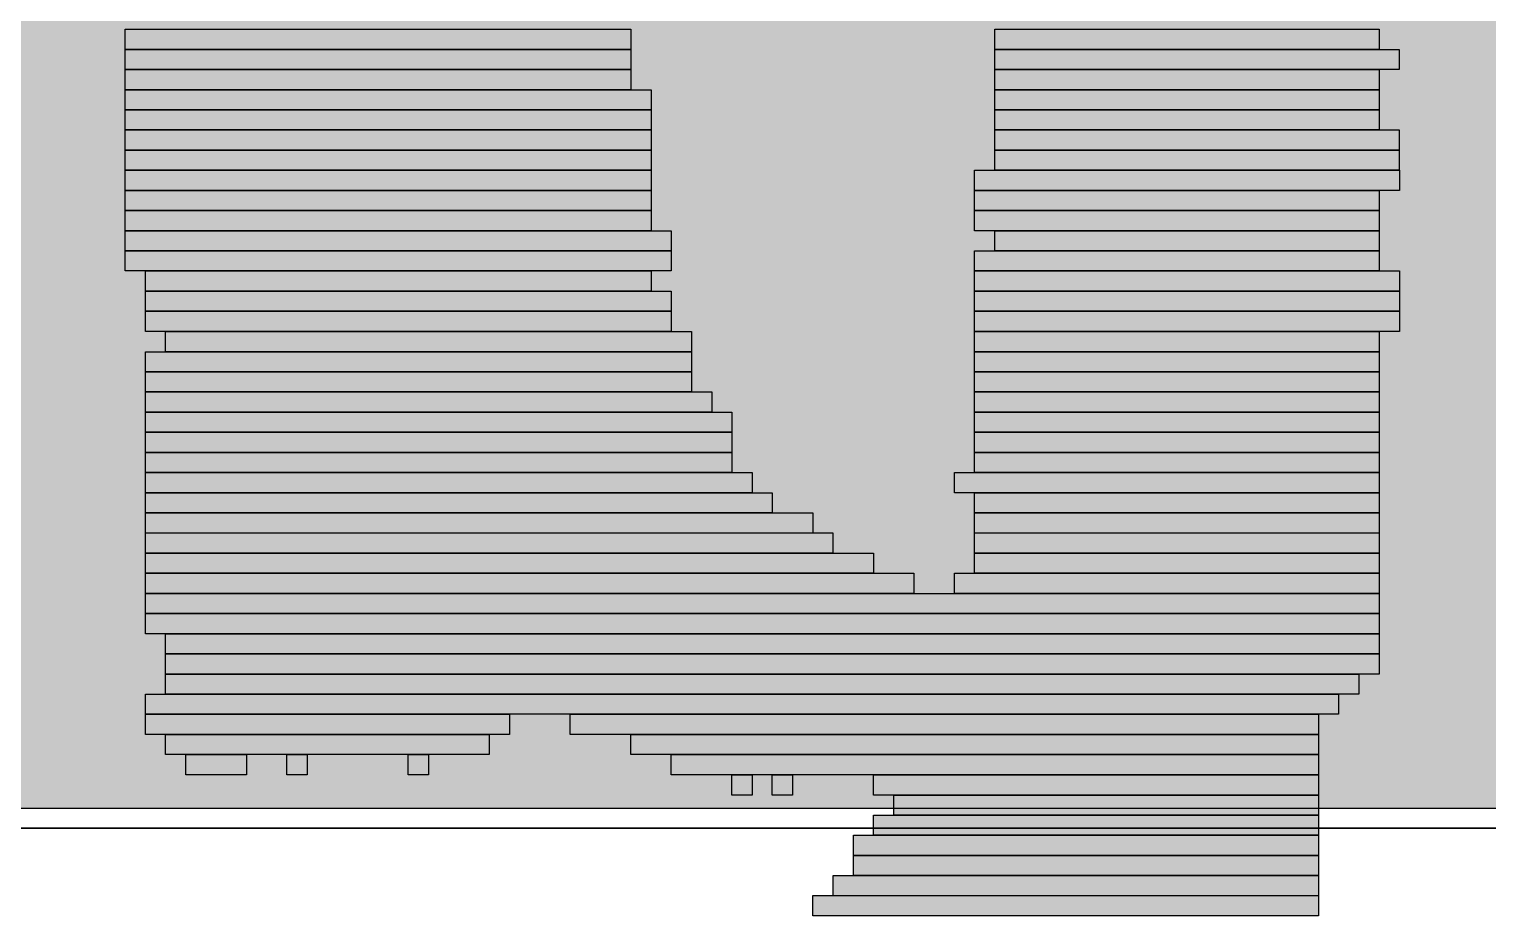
# Model space of a CAD drawing. Header units: millimetres. Extents: x 3716 to 41668, y 402 to 28530.
# Drawn here: x 20884.2 to 21338.2, y 3747.3 to 4023.2 of the extents above; entities that cross this region are included whole.
import ezdxf

# ---------------------------------------------------------------- set-up
doc = ezdxf.new("R2010")
doc.units = ezdxf.units.MM
doc.header["$LTSCALE"] = 50
for name, color, linetype in [('00_Wand_Bestand', 7, 'Continuous'), ('02_Grundstuecksgrenze', 8, 'Continuous'), ('05_Linien_stark', 7, 'Continuous')]:
    doc.layers.add(name, color=color, linetype=linetype)

msp = doc.modelspace()

# ---------------------------------------------------------------- hatches: boundary and pattern name
at = {"layer": '00_Wand_Bestand'}
for points in [[(20914.08, 4023.19), (21071.45, 4023.19), (21071.45, 4016.9), (20914.08, 4016.9)], [(20914.08, 4023.19), (21071.45, 4023.19), (21071.45, 4016.9), (20914.08, 4016.9)], [(21184.76, 4023.19), (21304.36, 4023.19), (21304.36, 4016.9), (21184.76, 4016.9)], [(21184.76, 4023.19), (21304.36, 4023.19), (21304.36, 4016.9), (21184.76, 4016.9)], [(20914.08, 4016.91), (21071.45, 4016.91), (21071.45, 4010.66), (20914.08, 4010.66)], [(20914.08, 4016.91), (21071.45, 4016.91), (21071.45, 4010.66), (20914.08, 4010.66)], [(21184.76, 4016.91), (21310.64, 4016.91), (21310.64, 4010.66), (21184.76, 4010.66)], [(21184.76, 4016.91), (21310.64, 4016.91), (21310.64, 4010.66), (21184.76, 4010.66)], [(20914.08, 4010.67), (21071.45, 4010.67), (21071.45, 4004.38), (20914.08, 4004.38)], [(20914.08, 4010.67), (21071.45, 4010.67), (21071.45, 4004.38), (20914.08, 4004.38)], [(21184.76, 4010.67), (21304.36, 4010.67), (21304.36, 4004.38), (21184.76, 4004.38)], [(21184.76, 4010.67), (21304.36, 4010.67), (21304.36, 4004.38), (21184.76, 4004.38)], [(20914.08, 4004.38), (21077.74, 4004.38), (21077.74, 3998.14), (20914.08, 3998.14)], [(20914.08, 4004.38), (21077.74, 4004.38), (21077.74, 3998.14), (20914.08, 3998.14)], [(21184.76, 4004.38), (21304.36, 4004.38), (21304.36, 3998.14), (21184.76, 3998.14)], [(21184.76, 4004.38), (21304.36, 4004.38), (21304.36, 3998.14), (21184.76, 3998.14)], [(20914.08, 3998.14), (21077.74, 3998.14), (21077.74, 3991.86), (20914.08, 3991.86)], [(20914.08, 3998.14), (21077.74, 3998.14), (21077.74, 3991.86), (20914.08, 3991.86)], [(21184.76, 3998.14), (21304.36, 3998.14), (21304.36, 3991.86), (21184.76, 3991.86)], [(21184.76, 3998.14), (21304.36, 3998.14), (21304.36, 3991.86), (21184.76, 3991.86)], [(20914.08, 3991.86), (21077.74, 3991.86), (21077.74, 3985.58), (20914.08, 3985.58)], [(20914.08, 3991.86), (21077.74, 3991.86), (21077.74, 3985.58), (20914.08, 3985.58)], [(21184.76, 3991.86), (21310.64, 3991.86), (21310.64, 3985.58), (21184.76, 3985.58)], [(21184.76, 3991.86), (21310.64, 3991.86), (21310.64, 3985.58), (21184.76, 3985.58)], [(20914.08, 3985.58), (21077.74, 3985.58), (21077.74, 3979.33), (20914.08, 3979.33)], [(20914.08, 3985.58), (21077.74, 3985.58), (21077.74, 3979.33), (20914.08, 3979.33)], [(21184.76, 3985.58), (21310.64, 3985.58), (21310.64, 3979.33), (21184.76, 3979.33)], [(21184.76, 3985.58), (21310.64, 3985.58), (21310.64, 3979.33), (21184.76, 3979.33)], [(20914.08, 3979.34), (21077.74, 3979.34), (21077.74, 3973.05), (20914.08, 3973.05)], [(20914.08, 3979.34), (21077.74, 3979.34), (21077.74, 3973.05), (20914.08, 3973.05)], [(21178.45, 3979.34), (21310.65, 3979.34), (21310.65, 3973.05), (21178.45, 3973.05)], [(21178.45, 3979.34), (21310.65, 3979.34), (21310.65, 3973.05), (21178.45, 3973.05)], [(20914.08, 3973.02), (21077.74, 3973.02), (21077.74, 3966.78), (20914.08, 3966.78)], [(20914.08, 3973.02), (21077.74, 3973.02), (21077.74, 3966.78), (20914.08, 3966.78)], [(21178.45, 3973.02), (21304.36, 3973.02), (21304.36, 3966.78), (21178.45, 3966.78)], [(21178.45, 3973.02), (21304.36, 3973.02), (21304.36, 3966.78), (21178.45, 3966.78)], [(20914.08, 3966.78), (21077.74, 3966.78), (21077.74, 3960.49), (20914.08, 3960.49)], [(20914.08, 3966.78), (21077.74, 3966.78), (21077.74, 3960.49), (20914.08, 3960.49)], [(21178.45, 3966.78), (21304.36, 3966.78), (21304.36, 3960.49), (21178.45, 3960.49)], [(21178.45, 3966.78), (21304.36, 3966.78), (21304.36, 3960.49), (21178.45, 3960.49)], [(20914.08, 3960.5), (21084.02, 3960.5), (21084.02, 3954.22), (20914.08, 3954.22)], [(20914.08, 3960.5), (21084.02, 3960.5), (21084.02, 3954.22), (20914.08, 3954.22)], [(21184.76, 3960.5), (21304.36, 3960.5), (21304.36, 3954.22), (21184.76, 3954.22)], [(21184.76, 3960.5), (21304.36, 3960.5), (21304.36, 3954.22), (21184.76, 3954.22)], [(20914.08, 3954.22), (21084.02, 3954.22), (21084.02, 3947.97), (20914.08, 3947.97)], [(20914.08, 3954.22), (21084.02, 3954.22), (21084.02, 3947.97), (20914.08, 3947.97)], [(21178.45, 3954.22), (21304.36, 3954.22), (21304.36, 3947.97), (21178.45, 3947.97)], [(21178.45, 3954.22), (21304.36, 3954.22), (21304.36, 3947.97), (21178.45, 3947.97)], [(20920.36, 3947.98), (21077.73, 3947.98), (21077.73, 3941.69), (20920.36, 3941.69)], [(20920.36, 3947.98), (21077.73, 3947.98), (21077.73, 3941.69), (20920.36, 3941.69)], [(21178.45, 3947.98), (21310.65, 3947.98), (21310.65, 3941.69), (21178.45, 3941.69)], [(21178.45, 3947.98), (21310.65, 3947.98), (21310.65, 3941.69), (21178.45, 3941.69)], [(20920.36, 3941.7), (21084.01, 3941.7), (21084.01, 3935.45), (20920.36, 3935.45)], [(20920.36, 3941.7), (21084.01, 3941.7), (21084.01, 3935.45), (20920.36, 3935.45)], [(21178.45, 3941.7), (21310.65, 3941.7), (21310.65, 3935.45), (21178.45, 3935.45)], [(21178.45, 3941.7), (21310.65, 3941.7), (21310.65, 3935.45), (21178.45, 3935.45)], [(20920.36, 3935.45), (21084.01, 3935.45), (21084.01, 3929.17), (20920.36, 3929.17)], [(20920.36, 3935.45), (21084.01, 3935.45), (21084.01, 3929.17), (20920.36, 3929.17)], [(21178.45, 3935.45), (21310.65, 3935.45), (21310.65, 3929.17), (21178.45, 3929.17)], [(21178.45, 3935.45), (21310.65, 3935.45), (21310.65, 3929.17), (21178.45, 3929.17)], [(20926.64, 3929.14), (21090.29, 3929.14), (21090.29, 3922.85), (20926.64, 3922.85)], [(20926.64, 3929.14), (21090.29, 3929.14), (21090.29, 3922.85), (20926.64, 3922.85)], [(21178.45, 3929.14), (21304.36, 3929.14), (21304.36, 3922.85), (21178.45, 3922.85)], [(21178.45, 3929.14), (21304.36, 3929.14), (21304.36, 3922.85), (21178.45, 3922.85)], [(20920.36, 3922.86), (21090.3, 3922.86), (21090.3, 3916.61), (20920.36, 3916.61)], [(20920.36, 3922.86), (21090.3, 3922.86), (21090.3, 3916.61), (20920.36, 3916.61)], [(21178.45, 3922.86), (21304.36, 3922.86), (21304.36, 3916.61), (21178.45, 3916.61)], [(21178.45, 3922.86), (21304.36, 3922.86), (21304.36, 3916.61), (21178.45, 3916.61)], [(20920.36, 3916.61), (21090.3, 3916.61), (21090.3, 3910.33), (20920.36, 3910.33)], [(20920.36, 3916.61), (21090.3, 3916.61), (21090.3, 3910.33), (20920.36, 3910.33)], [(21178.45, 3916.61), (21304.36, 3916.61), (21304.36, 3910.33), (21178.45, 3910.33)], [(21178.45, 3916.61), (21304.36, 3916.61), (21304.36, 3910.33), (21178.45, 3910.33)], [(20920.36, 3910.33), (21096.62, 3910.33), (21096.62, 3904.09), (20920.36, 3904.09)], [(20920.36, 3910.33), (21096.62, 3910.33), (21096.62, 3904.09), (20920.36, 3904.09)], [(21178.45, 3910.33), (21304.36, 3910.33), (21304.36, 3904.09), (21178.45, 3904.09)], [(21178.45, 3910.33), (21304.36, 3910.33), (21304.36, 3904.09), (21178.45, 3904.09)], [(20920.36, 3904.09), (21102.91, 3904.09), (21102.91, 3897.81), (20920.36, 3897.81)], [(20920.36, 3904.09), (21102.91, 3904.09), (21102.91, 3897.81), (20920.36, 3897.81)], [(21178.45, 3904.09), (21304.36, 3904.09), (21304.36, 3897.81), (21178.45, 3897.81)], [(21178.45, 3904.09), (21304.36, 3904.09), (21304.36, 3897.81), (21178.45, 3897.81)], [(20920.36, 3897.81), (21102.91, 3897.81), (21102.91, 3891.53), (20920.36, 3891.53)], [(20920.36, 3897.81), (21102.91, 3897.81), (21102.91, 3891.53), (20920.36, 3891.53)], [(21178.45, 3897.81), (21304.36, 3897.81), (21304.36, 3891.53), (21178.45, 3891.53)], [(21178.45, 3897.81), (21304.36, 3897.81), (21304.36, 3891.53), (21178.45, 3891.53)], [(20920.36, 3891.53), (21102.91, 3891.53), (21102.91, 3885.28), (20920.36, 3885.28)], [(20920.36, 3891.53), (21102.91, 3891.53), (21102.91, 3885.28), (20920.36, 3885.28)], [(21178.45, 3891.53), (21304.36, 3891.53), (21304.36, 3885.28), (21178.45, 3885.28)], [(21178.45, 3891.53), (21304.36, 3891.53), (21304.36, 3885.28), (21178.45, 3885.28)], [(20920.36, 3885.25), (21109.19, 3885.25), (21109.19, 3878.97), (20920.36, 3878.97)], [(20920.36, 3885.25), (21109.19, 3885.25), (21109.19, 3878.97), (20920.36, 3878.97)], [(21172.17, 3885.25), (21304.37, 3885.25), (21304.37, 3878.97), (21172.17, 3878.97)], [(21172.17, 3885.25), (21304.37, 3885.25), (21304.37, 3878.97), (21172.17, 3878.97)], [(20920.36, 3878.97), (21115.47, 3878.97), (21115.47, 3872.72), (20920.36, 3872.72)], [(20920.36, 3878.97), (21115.47, 3878.97), (21115.47, 3872.72), (20920.36, 3872.72)], [(21178.45, 3878.97), (21304.36, 3878.97), (21304.36, 3872.72), (21178.45, 3872.72)], [(21178.45, 3878.97), (21304.36, 3878.97), (21304.36, 3872.72), (21178.45, 3872.72)], [(20920.36, 3872.73), (21128.08, 3872.73), (21128.08, 3866.44), (20920.36, 3866.44)], [(20920.36, 3872.73), (21128.08, 3872.73), (21128.08, 3866.44), (20920.36, 3866.44)], [(21178.45, 3872.73), (21304.36, 3872.73), (21304.36, 3866.44), (21178.45, 3866.44)], [(21178.45, 3872.73), (21304.36, 3872.73), (21304.36, 3866.44), (21178.45, 3866.44)], [(20920.36, 3866.45), (21134.36, 3866.45), (21134.36, 3860.16), (20920.36, 3860.16)], [(20920.36, 3866.45), (21134.36, 3866.45), (21134.36, 3860.16), (20920.36, 3860.16)], [(21178.45, 3866.45), (21304.36, 3866.45), (21304.36, 3860.16), (21178.45, 3860.16)], [(21178.45, 3866.45), (21304.36, 3866.45), (21304.36, 3860.16), (21178.45, 3860.16)], [(20920.36, 3860.17), (21146.97, 3860.17), (21146.97, 3853.92), (20920.36, 3853.92)], [(20920.36, 3860.17), (21146.97, 3860.17), (21146.97, 3853.92), (20920.36, 3853.92)], [(21178.45, 3860.17), (21304.36, 3860.17), (21304.36, 3853.92), (21178.45, 3853.92)], [(21178.45, 3860.17), (21304.36, 3860.17), (21304.36, 3853.92), (21178.45, 3853.92)], [(20920.36, 3853.93), (21159.54, 3853.93), (21159.54, 3847.64), (20920.36, 3847.64)], [(20920.36, 3853.93), (21159.54, 3853.93), (21159.54, 3847.64), (20920.36, 3847.64)], [(21172.17, 3853.93), (21304.37, 3853.93), (21304.37, 3847.64), (21172.17, 3847.64)], [(21172.17, 3853.93), (21304.37, 3853.93), (21304.37, 3847.64), (21172.17, 3847.64)], [(20920.36, 3847.64), (21304.34, 3847.64), (21304.34, 3841.4), (20920.36, 3841.4)], [(20920.36, 3847.64), (21304.34, 3847.64), (21304.34, 3841.4), (20920.36, 3841.4)], [(20920.36, 3841.4), (21304.34, 3841.4), (21304.34, 3835.12), (20920.36, 3835.12)], [(20920.36, 3841.4), (21304.34, 3841.4), (21304.34, 3835.12), (20920.36, 3835.12)], [(20926.64, 3835.09), (21304.33, 3835.09), (21304.33, 3828.8), (20926.64, 3828.8)], [(20926.64, 3835.09), (21304.33, 3835.09), (21304.33, 3828.8), (20926.64, 3828.8)], [(20926.64, 3828.81), (21304.33, 3828.81), (21304.33, 3822.56), (20926.64, 3822.56)], [(20926.64, 3828.81), (21304.33, 3828.81), (21304.33, 3822.56), (20926.64, 3822.56)], [(20926.64, 3822.56), (21298.05, 3822.56), (21298.05, 3816.28), (20926.64, 3816.28)], [(20926.64, 3822.56), (21298.05, 3822.56), (21298.05, 3816.28), (20926.64, 3816.28)], [(20920.36, 3816.28), (21291.74, 3816.28), (21291.74, 3810.03), (20920.36, 3810.03)], [(20920.36, 3816.28), (21291.74, 3816.28), (21291.74, 3810.03), (20920.36, 3810.03)], [(20920.36, 3810.04), (21033.66, 3810.04), (21033.66, 3803.76), (20920.36, 3803.76)], [(20920.36, 3810.04), (21033.66, 3810.04), (21033.66, 3803.76), (20920.36, 3803.76)], [(21052.58, 3810.04), (21285.48, 3810.04), (21285.48, 3803.76), (21052.58, 3803.76)], [(21052.58, 3810.04), (21285.48, 3810.04), (21285.48, 3803.76), (21052.58, 3803.76)], [(20926.64, 3803.76), (21027.37, 3803.76), (21027.37, 3797.48), (20926.64, 3797.48)], [(20926.64, 3803.76), (21027.37, 3803.76), (21027.37, 3797.48), (20926.64, 3797.48)], [(21071.45, 3803.76), (21285.46, 3803.76), (21285.46, 3797.48), (21071.45, 3797.48)], [(21071.45, 3803.76), (21285.46, 3803.76), (21285.46, 3797.48), (21071.45, 3797.48)], [(20932.95, 3797.48), (20951.84, 3797.48), (20951.84, 3791.23), (20932.95, 3791.23)], [(20932.95, 3797.48), (20951.84, 3797.48), (20951.84, 3791.23), (20932.95, 3791.23)], [(20964.42, 3797.48), (20970.7, 3797.48), (20970.7, 3791.23), (20964.42, 3791.23)], [(20964.42, 3797.48), (20970.7, 3797.48), (20970.7, 3791.23), (20964.42, 3791.23)], [(21002.17, 3797.48), (21008.49, 3797.48), (21008.49, 3791.23), (21002.17, 3791.23)], [(21002.17, 3797.48), (21008.49, 3797.48), (21008.49, 3791.23), (21002.17, 3791.23)], [(21084.01, 3797.48), (21285.45, 3797.48), (21285.45, 3791.23), (21084.01, 3791.23)], [(21084.01, 3797.48), (21285.45, 3797.48), (21285.45, 3791.23), (21084.01, 3791.23)], [(21102.92, 3791.2), (21109.2, 3791.2), (21109.2, 3784.92), (21102.92, 3784.92)], [(21102.92, 3791.2), (21109.2, 3791.2), (21109.2, 3784.92), (21102.92, 3784.92)], [(21115.48, 3791.2), (21121.8, 3791.2), (21121.8, 3784.92), (21115.48, 3784.92)], [(21115.48, 3791.2), (21121.8, 3791.2), (21121.8, 3784.92), (21115.48, 3784.92)], [(21146.98, 3791.2), (21285.46, 3791.2), (21285.46, 3784.92), (21146.98, 3784.92)], [(21146.98, 3791.2), (21285.46, 3791.2), (21285.46, 3784.92), (21146.98, 3784.92)], [(21153.26, 3784.92), (21285.46, 3784.92), (21285.46, 3778.67), (21153.26, 3778.67)], [(21153.26, 3784.92), (21285.46, 3784.92), (21285.46, 3778.67), (21153.26, 3778.67)], [(21146.98, 3778.68), (21285.46, 3778.68), (21285.46, 3772.39), (21146.98, 3772.39)], [(21146.98, 3778.68), (21285.46, 3778.68), (21285.46, 3772.39), (21146.98, 3772.39)], [(21140.7, 3772.4), (21285.47, 3772.4), (21285.47, 3766.11), (21140.7, 3766.11)], [(21140.7, 3772.4), (21285.47, 3772.4), (21285.47, 3766.11), (21140.7, 3766.11)], [(21140.7, 3766.12), (21285.47, 3766.12), (21285.47, 3759.87), (21140.7, 3759.87)], [(21140.7, 3766.12), (21285.47, 3766.12), (21285.47, 3759.87), (21140.7, 3759.87)], [(21134.39, 3759.88), (21285.48, 3759.88), (21285.48, 3753.59), (21134.39, 3753.59)], [(21134.39, 3759.88), (21285.48, 3759.88), (21285.48, 3753.59), (21134.39, 3753.59)], [(21128.11, 3753.6), (21285.48, 3753.6), (21285.48, 3747.35), (21128.11, 3747.35)], [(21128.11, 3753.6), (21285.48, 3753.6), (21285.48, 3747.35), (21128.11, 3747.35)]]:
    msp.add_hatch(color=7, dxfattribs=at).paths.add_polyline_path(points)
at = {"layer": '02_Grundstuecksgrenze', "transparency": 33554477}
msp.add_hatch(color=7, dxfattribs=at).paths.add_polyline_path([(16038.41, 4272.48), (26384.95, 4272.48), (26384.95, 3780.68), (16038.41, 3780.68)])
at = {"layer": '02_Grundstuecksgrenze', "transparency": 33554585}
msp.add_hatch(color=7, dxfattribs=at).paths.add_polyline_path([(16056.26, 4272.48), (26385.59, 4272.48), (26385.59, 3780.68), (16056.26, 3780.68)])

# ---------------------------------------------------------------- linework, layer by layer
at = {"layer": '00_Wand_Bestand'}
for points in [[(20914.08, 4023.19), (21071.45, 4023.19), (21071.45, 4016.9), (20914.08, 4016.9)], [(20914.08, 4023.19), (21071.45, 4023.19), (21071.45, 4016.9), (20914.08, 4016.9)], [(21184.76, 4023.19), (21304.36, 4023.19), (21304.36, 4016.9), (21184.76, 4016.9)], [(21184.76, 4023.19), (21304.36, 4023.19), (21304.36, 4016.9), (21184.76, 4016.9)], [(20914.08, 4016.91), (21071.45, 4016.91), (21071.45, 4010.66), (20914.08, 4010.66)], [(20914.08, 4016.91), (21071.45, 4016.91), (21071.45, 4010.66), (20914.08, 4010.66)], [(21184.76, 4016.91), (21310.64, 4016.91), (21310.64, 4010.66), (21184.76, 4010.66)], [(21184.76, 4016.91), (21310.64, 4016.91), (21310.64, 4010.66), (21184.76, 4010.66)], [(20914.08, 4010.67), (21071.45, 4010.67), (21071.45, 4004.38), (20914.08, 4004.38)], [(20914.08, 4010.67), (21071.45, 4010.67), (21071.45, 4004.38), (20914.08, 4004.38)], [(21184.76, 4010.67), (21304.36, 4010.67), (21304.36, 4004.38), (21184.76, 4004.38)], [(21184.76, 4010.67), (21304.36, 4010.67), (21304.36, 4004.38), (21184.76, 4004.38)], [(20914.08, 4004.38), (21077.74, 4004.38), (21077.74, 3998.14), (20914.08, 3998.14)], [(20914.08, 4004.38), (21077.74, 4004.38), (21077.74, 3998.14), (20914.08, 3998.14)], [(21184.76, 4004.38), (21304.36, 4004.38), (21304.36, 3998.14), (21184.76, 3998.14)], [(21184.76, 4004.38), (21304.36, 4004.38), (21304.36, 3998.14), (21184.76, 3998.14)], [(20914.08, 3998.14), (21077.74, 3998.14), (21077.74, 3991.86), (20914.08, 3991.86)], [(20914.08, 3998.14), (21077.74, 3998.14), (21077.74, 3991.86), (20914.08, 3991.86)], [(21184.76, 3998.14), (21304.36, 3998.14), (21304.36, 3991.86), (21184.76, 3991.86)], [(21184.76, 3998.14), (21304.36, 3998.14), (21304.36, 3991.86), (21184.76, 3991.86)], [(20914.08, 3991.86), (21077.74, 3991.86), (21077.74, 3985.58), (20914.08, 3985.58)], [(20914.08, 3991.86), (21077.74, 3991.86), (21077.74, 3985.58), (20914.08, 3985.58)], [(21184.76, 3991.86), (21310.64, 3991.86), (21310.64, 3985.58), (21184.76, 3985.58)], [(21184.76, 3991.86), (21310.64, 3991.86), (21310.64, 3985.58), (21184.76, 3985.58)], [(20914.08, 3985.58), (21077.74, 3985.58), (21077.74, 3979.33), (20914.08, 3979.33)], [(20914.08, 3985.58), (21077.74, 3985.58), (21077.74, 3979.33), (20914.08, 3979.33)], [(21184.76, 3985.58), (21310.64, 3985.58), (21310.64, 3979.33), (21184.76, 3979.33)], [(21184.76, 3985.58), (21310.64, 3985.58), (21310.64, 3979.33), (21184.76, 3979.33)], [(20914.08, 3979.34), (21077.74, 3979.34), (21077.74, 3973.05), (20914.08, 3973.05)], [(20914.08, 3979.34), (21077.74, 3979.34), (21077.74, 3973.05), (20914.08, 3973.05)], [(21178.45, 3979.34), (21310.65, 3979.34), (21310.65, 3973.05), (21178.45, 3973.05)], [(21178.45, 3979.34), (21310.65, 3979.34), (21310.65, 3973.05), (21178.45, 3973.05)], [(20914.08, 3973.02), (21077.74, 3973.02), (21077.74, 3966.78), (20914.08, 3966.78)], [(20914.08, 3973.02), (21077.74, 3973.02), (21077.74, 3966.78), (20914.08, 3966.78)], [(21178.45, 3973.02), (21304.36, 3973.02), (21304.36, 3966.78), (21178.45, 3966.78)], [(21178.45, 3973.02), (21304.36, 3973.02), (21304.36, 3966.78), (21178.45, 3966.78)], [(20914.08, 3966.78), (21077.74, 3966.78), (21077.74, 3960.49), (20914.08, 3960.49)], [(20914.08, 3966.78), (21077.74, 3966.78), (21077.74, 3960.49), (20914.08, 3960.49)], [(21178.45, 3966.78), (21304.36, 3966.78), (21304.36, 3960.49), (21178.45, 3960.49)], [(21178.45, 3966.78), (21304.36, 3966.78), (21304.36, 3960.49), (21178.45, 3960.49)], [(20914.08, 3960.5), (21084.02, 3960.5), (21084.02, 3954.22), (20914.08, 3954.22)], [(20914.08, 3960.5), (21084.02, 3960.5), (21084.02, 3954.22), (20914.08, 3954.22)], [(21184.76, 3960.5), (21304.36, 3960.5), (21304.36, 3954.22), (21184.76, 3954.22)], [(21184.76, 3960.5), (21304.36, 3960.5), (21304.36, 3954.22), (21184.76, 3954.22)], [(20914.08, 3954.22), (21084.02, 3954.22), (21084.02, 3947.97), (20914.08, 3947.97)], [(20914.08, 3954.22), (21084.02, 3954.22), (21084.02, 3947.97), (20914.08, 3947.97)], [(21178.45, 3954.22), (21304.36, 3954.22), (21304.36, 3947.97), (21178.45, 3947.97)], [(21178.45, 3954.22), (21304.36, 3954.22), (21304.36, 3947.97), (21178.45, 3947.97)], [(20920.36, 3947.98), (21077.73, 3947.98), (21077.73, 3941.69), (20920.36, 3941.69)], [(20920.36, 3947.98), (21077.73, 3947.98), (21077.73, 3941.69), (20920.36, 3941.69)], [(21178.45, 3947.98), (21310.65, 3947.98), (21310.65, 3941.69), (21178.45, 3941.69)], [(21178.45, 3947.98), (21310.65, 3947.98), (21310.65, 3941.69), (21178.45, 3941.69)], [(20920.36, 3941.7), (21084.01, 3941.7), (21084.01, 3935.45), (20920.36, 3935.45)], [(20920.36, 3941.7), (21084.01, 3941.7), (21084.01, 3935.45), (20920.36, 3935.45)], [(21178.45, 3941.7), (21310.65, 3941.7), (21310.65, 3935.45), (21178.45, 3935.45)], [(21178.45, 3941.7), (21310.65, 3941.7), (21310.65, 3935.45), (21178.45, 3935.45)], [(20920.36, 3935.45), (21084.01, 3935.45), (21084.01, 3929.17), (20920.36, 3929.17)], [(20920.36, 3935.45), (21084.01, 3935.45), (21084.01, 3929.17), (20920.36, 3929.17)], [(21178.45, 3935.45), (21310.65, 3935.45), (21310.65, 3929.17), (21178.45, 3929.17)], [(21178.45, 3935.45), (21310.65, 3935.45), (21310.65, 3929.17), (21178.45, 3929.17)], [(20926.64, 3929.14), (21090.29, 3929.14), (21090.29, 3922.85), (20926.64, 3922.85)], [(20926.64, 3929.14), (21090.29, 3929.14), (21090.29, 3922.85), (20926.64, 3922.85)], [(21178.45, 3929.14), (21304.36, 3929.14), (21304.36, 3922.85), (21178.45, 3922.85)], [(21178.45, 3929.14), (21304.36, 3929.14), (21304.36, 3922.85), (21178.45, 3922.85)], [(20920.36, 3922.86), (21090.3, 3922.86), (21090.3, 3916.61), (20920.36, 3916.61)], [(20920.36, 3922.86), (21090.3, 3922.86), (21090.3, 3916.61), (20920.36, 3916.61)], [(21178.45, 3922.86), (21304.36, 3922.86), (21304.36, 3916.61), (21178.45, 3916.61)], [(21178.45, 3922.86), (21304.36, 3922.86), (21304.36, 3916.61), (21178.45, 3916.61)], [(20920.36, 3916.61), (21090.3, 3916.61), (21090.3, 3910.33), (20920.36, 3910.33)], [(20920.36, 3916.61), (21090.3, 3916.61), (21090.3, 3910.33), (20920.36, 3910.33)], [(21178.45, 3916.61), (21304.36, 3916.61), (21304.36, 3910.33), (21178.45, 3910.33)], [(21178.45, 3916.61), (21304.36, 3916.61), (21304.36, 3910.33), (21178.45, 3910.33)], [(20920.36, 3910.33), (21096.62, 3910.33), (21096.62, 3904.09), (20920.36, 3904.09)], [(20920.36, 3910.33), (21096.62, 3910.33), (21096.62, 3904.09), (20920.36, 3904.09)], [(21178.45, 3910.33), (21304.36, 3910.33), (21304.36, 3904.09), (21178.45, 3904.09)], [(21178.45, 3910.33), (21304.36, 3910.33), (21304.36, 3904.09), (21178.45, 3904.09)], [(20920.36, 3904.09), (21102.91, 3904.09), (21102.91, 3897.81), (20920.36, 3897.81)], [(20920.36, 3904.09), (21102.91, 3904.09), (21102.91, 3897.81), (20920.36, 3897.81)], [(21178.45, 3904.09), (21304.36, 3904.09), (21304.36, 3897.81), (21178.45, 3897.81)], [(21178.45, 3904.09), (21304.36, 3904.09), (21304.36, 3897.81), (21178.45, 3897.81)], [(20920.36, 3897.81), (21102.91, 3897.81), (21102.91, 3891.53), (20920.36, 3891.53)], [(20920.36, 3897.81), (21102.91, 3897.81), (21102.91, 3891.53), (20920.36, 3891.53)], [(21178.45, 3897.81), (21304.36, 3897.81), (21304.36, 3891.53), (21178.45, 3891.53)], [(21178.45, 3897.81), (21304.36, 3897.81), (21304.36, 3891.53), (21178.45, 3891.53)], [(20920.36, 3891.53), (21102.91, 3891.53), (21102.91, 3885.28), (20920.36, 3885.28)], [(20920.36, 3891.53), (21102.91, 3891.53), (21102.91, 3885.28), (20920.36, 3885.28)], [(21178.45, 3891.53), (21304.36, 3891.53), (21304.36, 3885.28), (21178.45, 3885.28)], [(21178.45, 3891.53), (21304.36, 3891.53), (21304.36, 3885.28), (21178.45, 3885.28)], [(20920.36, 3885.25), (21109.19, 3885.25), (21109.19, 3878.97), (20920.36, 3878.97)], [(20920.36, 3885.25), (21109.19, 3885.25), (21109.19, 3878.97), (20920.36, 3878.97)], [(21172.17, 3885.25), (21304.37, 3885.25), (21304.37, 3878.97), (21172.17, 3878.97)], [(21172.17, 3885.25), (21304.37, 3885.25), (21304.37, 3878.97), (21172.17, 3878.97)], [(20920.36, 3878.97), (21115.47, 3878.97), (21115.47, 3872.72), (20920.36, 3872.72)], [(20920.36, 3878.97), (21115.47, 3878.97), (21115.47, 3872.72), (20920.36, 3872.72)], [(21178.45, 3878.97), (21304.36, 3878.97), (21304.36, 3872.72), (21178.45, 3872.72)], [(21178.45, 3878.97), (21304.36, 3878.97), (21304.36, 3872.72), (21178.45, 3872.72)], [(20920.36, 3872.73), (21128.08, 3872.73), (21128.08, 3866.44), (20920.36, 3866.44)], [(20920.36, 3872.73), (21128.08, 3872.73), (21128.08, 3866.44), (20920.36, 3866.44)], [(21178.45, 3872.73), (21304.36, 3872.73), (21304.36, 3866.44), (21178.45, 3866.44)], [(21178.45, 3872.73), (21304.36, 3872.73), (21304.36, 3866.44), (21178.45, 3866.44)], [(20920.36, 3866.45), (21134.36, 3866.45), (21134.36, 3860.16), (20920.36, 3860.16)], [(20920.36, 3866.45), (21134.36, 3866.45), (21134.36, 3860.16), (20920.36, 3860.16)], [(21178.45, 3866.45), (21304.36, 3866.45), (21304.36, 3860.16), (21178.45, 3860.16)], [(21178.45, 3866.45), (21304.36, 3866.45), (21304.36, 3860.16), (21178.45, 3860.16)], [(20920.36, 3860.17), (21146.97, 3860.17), (21146.97, 3853.92), (20920.36, 3853.92)], [(20920.36, 3860.17), (21146.97, 3860.17), (21146.97, 3853.92), (20920.36, 3853.92)], [(21178.45, 3860.17), (21304.36, 3860.17), (21304.36, 3853.92), (21178.45, 3853.92)], [(21178.45, 3860.17), (21304.36, 3860.17), (21304.36, 3853.92), (21178.45, 3853.92)], [(20920.36, 3853.93), (21159.54, 3853.93), (21159.54, 3847.64), (20920.36, 3847.64)], [(20920.36, 3853.93), (21159.54, 3853.93), (21159.54, 3847.64), (20920.36, 3847.64)], [(21172.17, 3853.93), (21304.37, 3853.93), (21304.37, 3847.64), (21172.17, 3847.64)], [(21172.17, 3853.93), (21304.37, 3853.93), (21304.37, 3847.64), (21172.17, 3847.64)], [(20920.36, 3847.64), (21304.34, 3847.64), (21304.34, 3841.4), (20920.36, 3841.4)], [(20920.36, 3847.64), (21304.34, 3847.64), (21304.34, 3841.4), (20920.36, 3841.4)], [(20920.36, 3841.4), (21304.34, 3841.4), (21304.34, 3835.12), (20920.36, 3835.12)], [(20920.36, 3841.4), (21304.34, 3841.4), (21304.34, 3835.12), (20920.36, 3835.12)], [(20926.64, 3835.09), (21304.33, 3835.09), (21304.33, 3828.8), (20926.64, 3828.8)], [(20926.64, 3835.09), (21304.33, 3835.09), (21304.33, 3828.8), (20926.64, 3828.8)], [(20926.64, 3828.81), (21304.33, 3828.81), (21304.33, 3822.56), (20926.64, 3822.56)], [(20926.64, 3828.81), (21304.33, 3828.81), (21304.33, 3822.56), (20926.64, 3822.56)], [(20926.64, 3822.56), (21298.05, 3822.56), (21298.05, 3816.28), (20926.64, 3816.28)], [(20926.64, 3822.56), (21298.05, 3822.56), (21298.05, 3816.28), (20926.64, 3816.28)], [(20920.36, 3816.28), (21291.74, 3816.28), (21291.74, 3810.03), (20920.36, 3810.03)], [(20920.36, 3816.28), (21291.74, 3816.28), (21291.74, 3810.03), (20920.36, 3810.03)], [(20920.36, 3810.04), (21033.66, 3810.04), (21033.66, 3803.76), (20920.36, 3803.76)], [(20920.36, 3810.04), (21033.66, 3810.04), (21033.66, 3803.76), (20920.36, 3803.76)], [(21052.58, 3810.04), (21285.48, 3810.04), (21285.48, 3803.76), (21052.58, 3803.76)], [(21052.58, 3810.04), (21285.48, 3810.04), (21285.48, 3803.76), (21052.58, 3803.76)], [(20926.64, 3803.76), (21027.37, 3803.76), (21027.37, 3797.48), (20926.64, 3797.48)], [(20926.64, 3803.76), (21027.37, 3803.76), (21027.37, 3797.48), (20926.64, 3797.48)], [(21071.45, 3803.76), (21285.46, 3803.76), (21285.46, 3797.48), (21071.45, 3797.48)], [(21071.45, 3803.76), (21285.46, 3803.76), (21285.46, 3797.48), (21071.45, 3797.48)], [(20932.95, 3797.48), (20951.84, 3797.48), (20951.84, 3791.23), (20932.95, 3791.23)], [(20932.95, 3797.48), (20951.84, 3797.48), (20951.84, 3791.23), (20932.95, 3791.23)], [(20964.42, 3797.48), (20970.7, 3797.48), (20970.7, 3791.23), (20964.42, 3791.23)], [(20964.42, 3797.48), (20970.7, 3797.48), (20970.7, 3791.23), (20964.42, 3791.23)], [(21002.17, 3797.48), (21008.49, 3797.48), (21008.49, 3791.23), (21002.17, 3791.23)], [(21002.17, 3797.48), (21008.49, 3797.48), (21008.49, 3791.23), (21002.17, 3791.23)], [(21084.01, 3797.48), (21285.45, 3797.48), (21285.45, 3791.23), (21084.01, 3791.23)], [(21084.01, 3797.48), (21285.45, 3797.48), (21285.45, 3791.23), (21084.01, 3791.23)], [(21102.92, 3791.2), (21109.2, 3791.2), (21109.2, 3784.92), (21102.92, 3784.92)], [(21102.92, 3791.2), (21109.2, 3791.2), (21109.2, 3784.92), (21102.92, 3784.92)], [(21115.48, 3791.2), (21121.8, 3791.2), (21121.8, 3784.92), (21115.48, 3784.92)], [(21115.48, 3791.2), (21121.8, 3791.2), (21121.8, 3784.92), (21115.48, 3784.92)], [(21146.98, 3791.2), (21285.46, 3791.2), (21285.46, 3784.92), (21146.98, 3784.92)], [(21146.98, 3791.2), (21285.46, 3791.2), (21285.46, 3784.92), (21146.98, 3784.92)], [(21153.26, 3784.92), (21285.46, 3784.92), (21285.46, 3778.67), (21153.26, 3778.67)], [(21153.26, 3784.92), (21285.46, 3784.92), (21285.46, 3778.67), (21153.26, 3778.67)], [(21146.98, 3778.68), (21285.46, 3778.68), (21285.46, 3772.39), (21146.98, 3772.39)], [(21146.98, 3778.68), (21285.46, 3778.68), (21285.46, 3772.39), (21146.98, 3772.39)], [(21140.7, 3772.4), (21285.47, 3772.4), (21285.47, 3766.11), (21140.7, 3766.11)], [(21140.7, 3772.4), (21285.47, 3772.4), (21285.47, 3766.11), (21140.7, 3766.11)], [(21140.7, 3766.12), (21285.47, 3766.12), (21285.47, 3759.87), (21140.7, 3759.87)], [(21140.7, 3766.12), (21285.47, 3766.12), (21285.47, 3759.87), (21140.7, 3759.87)], [(21134.39, 3759.88), (21285.48, 3759.88), (21285.48, 3753.59), (21134.39, 3753.59)], [(21134.39, 3759.88), (21285.48, 3759.88), (21285.48, 3753.59), (21134.39, 3753.59)], [(21128.11, 3753.6), (21285.48, 3753.6), (21285.48, 3747.35), (21128.11, 3747.35)], [(21128.11, 3753.6), (21285.48, 3753.6), (21285.48, 3747.35), (21128.11, 3747.35)]]:
    msp.add_lwpolyline(points, close=True, dxfattribs=at)
at = {"layer": '02_Grundstuecksgrenze'}
for points in [[(16038.41, 4272.48), (26384.95, 4272.48), (26384.95, 3780.68), (16038.41, 3780.68)], [(16056.26, 4272.48), (26385.59, 4272.48), (26385.59, 3780.68), (16056.26, 3780.68)]]:
    msp.add_lwpolyline(points, close=True, dxfattribs=at)
at = {"layer": '05_Linien_stark', "lineweight": 30}
for points in [[(3756.91, 3774.58), (33196.37, 3774.58), (33196.37, 3455.86), (3756.91, 3455.86)], [(3756.91, 3774.58), (33651.01, 3774.58), (33651.01, 3455.86), (3756.91, 3455.86)]]:
    msp.add_lwpolyline(points, close=True, dxfattribs=at)

doc.saveas('drawing.dxf')
